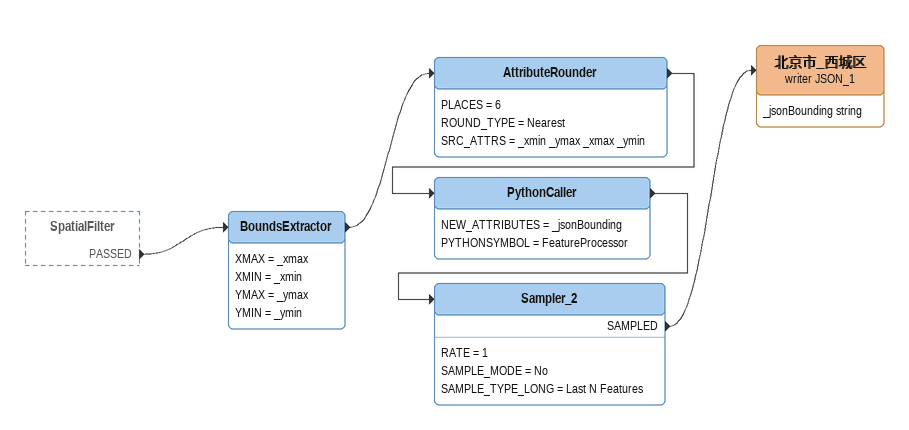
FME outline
SpatialFilter [outside]
    PASSED -> BoundsExtractor
BoundsExtractor
    XMAX = _xmax
    XMIN = _xmin
    YMAX = _ymax
    YMIN = _ymin
    -> AttributeRounder
AttributeRounder
    PLACES = 6
    ROUND_TYPE = Nearest
    SRC_ATTRS = _xmin _ymax _xmax _ymin
    -> PythonCaller
PythonCaller
    NEW_ATTRIBUTES = _jsonBounding
    PYTHONSYMBOL = FeatureProcessor
    -> Sampler_2
Sampler_2
    RATE = 1
    SAMPLE_MODE = No
    SAMPLE_TYPE_LONG = Last N Features
    SAMPLED -> 北京市_西城区 (writer JSON_1)
北京市_西城区 (writer JSON_1)
    attributes: _jsonBounding string
